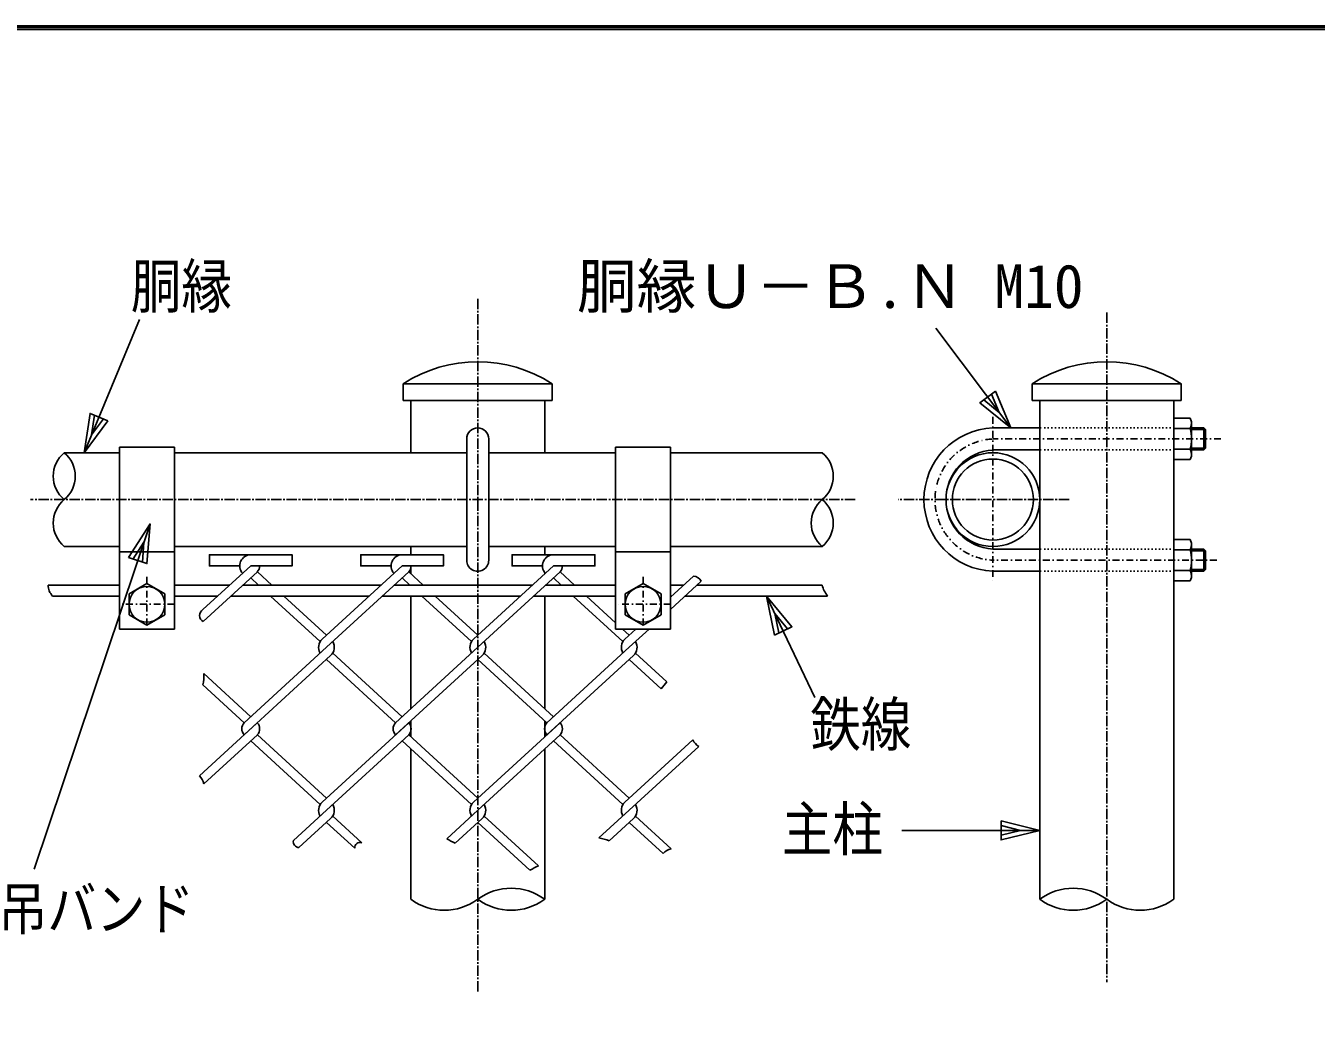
# Model space of a CAD drawing. Units: millimetres, scale not verified. Extents: x -2950 to 2950, y -2100 to 2100.
# Drawn here: x 952 to 1888, y 1235 to 1950 of the extents above; entities that cross this region are included whole.
import ezdxf
from ezdxf.enums import TextEntityAlignment as Align

# ---------------------------------------------------------------- set-up
doc = ezdxf.new("R2010")
doc.units = ezdxf.units.MM
doc.header["$LTSCALE"] = 10
for name, pattern in [('USER1', [1.125, 0.75, -0.125, 0.125, -0.125]), ('USER2', [0.26, 0.01, -0.25]), ('USER3', [1.01, 0.5, -0.25, 0.01, -0.25])]:
    doc.linetypes.add(name, pattern=pattern)
for name, color, linetype, lineweight in [('0-1_1', 7, 'Continuous', 25), ('0-2_0', 7, 'Continuous', 25), ('0-6_WAKU', 7, 'Continuous', 25)]:
    doc.layers.add(name, color=color, linetype=linetype, lineweight=lineweight)
doc.styles.add('ＭＳ ゴシック', font='')
doc.styles.get('ＭＳ ゴシック').set_extended_font_data('MS Gothic')

# ---------------------------------------------------------------- blocks, each defined once
blk = doc.blocks.new('C88')
at = {"layer": '0-1_1', "color": 4}
blk.add_line((15444.5, 18695.2), (15845.4, 19661.7), dxfattribs=at)
blk.add_lwpolyline([(15616.5, 18927), (15444.5, 18695.2), (15487.1, 18980.6)], close=True, dxfattribs=at)
blk.add_lwpolyline([(15584.1, 18940.4), (15498.2, 18824.5), (15519.5, 18967.2)], dxfattribs=at)
blk = doc.blocks.new('C89')
at = {"layer": '0-1_1', "color": 4}
blk.add_line((15923, 18178.6), (15082.5, 15673.6), dxfattribs=at)
blk.add_lwpolyline([(15767.5, 17935.4), (15923, 18178.6), (15900.3, 17890.9)], close=True, dxfattribs=at)
blk.add_lwpolyline([(15800.7, 17924.3), (15878.4, 18045.9), (15867.1, 17902)], dxfattribs=at)
blk = doc.blocks.new('C90')
at = {"layer": '0-1_1', "color": 4}
blk.add_line((22168.3, 18875.2), (21625.2, 19599.4), dxfattribs=at)
blk.add_lwpolyline([(22056.3, 19141.2), (22168.3, 18875.2), (21944.3, 19057.2)], close=True, dxfattribs=at)
blk.add_lwpolyline([(22028.3, 19120.2), (22084.3, 18987.2), (21972.3, 19078.2)], dxfattribs=at)
blk = doc.blocks.new('C91')
at = {"layer": '0-1_1', "color": 4}
blk.add_line((20396.8, 17655.2), (20745.9, 16919.9), dxfattribs=at)
blk.add_lwpolyline([(20453.7, 17372.2), (20396.8, 17655.2), (20580.1, 17432.2)], close=True, dxfattribs=at)
blk.add_lwpolyline([(20485.3, 17387.2), (20456.9, 17528.7), (20548.5, 17417.2)], dxfattribs=at)
blk = doc.blocks.new('C92')
at = {"layer": '0-1_1', "color": 4}
blk.add_line((22378.4, 15955.2), (21378.4, 15955.2), dxfattribs=at)
blk.add_lwpolyline([(22098.4, 16025.2), (22378.4, 15955.2), (22098.4, 15885.2)], close=True, dxfattribs=at)
blk.add_lwpolyline([(22098.4, 15990.2), (22238.4, 15955.2), (22098.4, 15920.2)], dxfattribs=at)

msp = doc.modelspace()

# ---------------------------------------------------------------- linework, layer by layer
at = {"layer": '0-1_1', "color": 4, "linetype": 'USER1'}
for p, q in [((1279.79, 1751.91), (1279.79, 1249.16)), ((1736.19, 1741.88), (1736.19, 1256.1)), ((1553.59, 1606.23), (955.26, 1606.23)), ((1708.89, 1606.23), (1584.89, 1606.23))]:
    msp.add_line(p, q, dxfattribs=at)
at = {"layer": '0-1_1'}
for p, q in [((1225.79, 1690.23), (1333.79, 1690.23)), ((1225.79, 1690.23), (1225.79, 1678.23)), ((1333.79, 1690.23), (1333.79, 1678.23)), ((1682.19, 1690.23), (1682.19, 1678.23)), ((1225.79, 1678.23), (1333.79, 1678.23)), ((1231.19, 1678.23), (1231.19, 1640.23)), ((1328.39, 1678.23), (1328.39, 1640.23)), ((1682.19, 1678.23), (1790.19, 1678.23)), ((1687.59, 1678.23), (1687.59, 1316.23)), ((1784.79, 1678.23), (1784.79, 1316.23)), ((1687.59, 1658.23), (1653.59, 1658.23)), ((1796.63, 1665.23), (1784.79, 1665.23)), ((1784.79, 1665.23), (1784.79, 1635.23)), ((1784.79, 1657.73), (1796.63, 1657.73)), ((1797.79, 1662.73), (1796.63, 1665.23)), ((1797.79, 1658.23), (1806.59, 1658.23)), ((1806.59, 1658.23), (1806.59, 1642.23)), ((1806.59, 1658.23), (1807.79, 1657.03)), ((1271.79, 1650.23), (1271.79, 1562.23)), ((1287.79, 1650.23), (1287.79, 1562.23)), ((1807.79, 1657.03), (1807.79, 1643.43)), ((1019.79, 1640.23), (979.79, 1640.23)), ((1019.79, 1644.23), (1019.79, 1512.23)), ((1019.79, 1644.23), (1059.79, 1644.23)), ((1059.79, 1644.23), (1059.79, 1512.23)), ((1271.79, 1640.23), (1059.79, 1640.23)), ((1379.79, 1640.23), (1287.79, 1640.23)), ((1379.79, 1644.23), (1379.79, 1512.23)), ((1379.79, 1644.23), (1419.79, 1644.23)), ((1419.79, 1644.23), (1419.79, 1512.23)), ((1529.79, 1640.23), (1419.79, 1640.23)), ((1687.59, 1642.23), (1653.59, 1642.23)), ((1784.79, 1642.74), (1796.63, 1642.74)), ((1797.79, 1642.23), (1806.59, 1642.23)), ((1807.79, 1643.43), (1806.59, 1642.23)), ((1796.63, 1577.23), (1784.79, 1577.23)), ((1784.79, 1577.23), (1784.79, 1547.23)), ((1797.79, 1574.73), (1796.63, 1577.23)), ((1019.79, 1572.23), (979.79, 1572.23)), ((1019.79, 1568.23), (1059.79, 1568.23)), ((1271.79, 1572.23), (1059.79, 1572.23)), ((1231.19, 1572.23), (1231.19, 1566.15)), ((1379.79, 1572.23), (1287.79, 1572.23)), ((1328.39, 1572.23), (1328.39, 1566.15)), ((1379.79, 1568.23), (1419.79, 1568.23)), ((1529.79, 1572.23), (1419.79, 1572.23)), ((1687.59, 1570.23), (1653.59, 1570.23)), ((1784.79, 1569.73), (1796.63, 1569.73)), ((1797.79, 1570.23), (1806.59, 1570.23)), ((1806.59, 1570.23), (1806.59, 1554.23)), ((1806.59, 1570.23), (1807.79, 1569.03)), ((1807.79, 1569.03), (1807.79, 1555.43)), ((1080.43, 1526.4), (1115.09, 1558.15)), ((1166.94, 1505.01), (1224.93, 1558.15)), ((1231.19, 1558.15), (1231.19, 1552.42)), ((1276.78, 1505.01), (1334.78, 1558.15)), ((1784.79, 1554.74), (1796.63, 1554.74)), ((1806.59, 1554.23), (1807.79, 1555.43)), ((1080.65, 1517.81), (1119.88, 1553.76)), ((1120.69, 1544.23), (1115.09, 1549.36)), ((1130.28, 1544.23), (1119.88, 1553.76)), ((1170.01, 1499.04), (1229.73, 1553.76)), ((1230.54, 1544.23), (1224.93, 1549.36)), ((1240.13, 1544.23), (1229.73, 1553.76)), ((1279.86, 1499.04), (1339.58, 1553.76)), ((1328.39, 1553.35), (1328.39, 1552.29)), ((1340.38, 1544.23), (1334.78, 1549.36)), ((1349.98, 1544.23), (1339.58, 1553.76)), ((1419.79, 1535.39), (1436.46, 1550.67)), ((1419.79, 1526.6), (1442.04, 1546.99)), ((1687.59, 1554.23), (1653.59, 1554.23)), ((1797.79, 1554.23), (1806.59, 1554.23)), ((1019.79, 1544.23), (968.09, 1544.23)), ((1019.79, 1536.23), (971.29, 1536.23)), ((1099.89, 1544.23), (1059.79, 1544.23)), ((1091.16, 1536.23), (1059.79, 1536.23)), ((1201.01, 1536.23), (1100.75, 1536.23)), ((1209.74, 1544.23), (1109.48, 1544.23)), ((1165.46, 1503.2), (1129.42, 1536.23)), ((1170.01, 1507.83), (1139.01, 1536.23)), ((1310.86, 1536.23), (1210.6, 1536.23)), ((1319.59, 1544.23), (1219.33, 1544.23)), ((1231.19, 1536.23), (1231.19, 1454.44)), ((1275.31, 1503.2), (1239.27, 1536.23)), ((1279.86, 1507.83), (1248.86, 1536.23)), ((1349.11, 1536.23), (1320.45, 1536.23)), ((1328.39, 1536.23), (1328.39, 1454.57)), ((1340.38, 1544.23), (1329.18, 1544.23)), ((1379.79, 1544.23), (1340.53, 1544.23)), ((1379.79, 1536.23), (1349.11, 1536.23)), ((1385.16, 1503.2), (1349.11, 1536.23)), ((1379.79, 1516.91), (1358.71, 1536.23)), ((1429.44, 1544.23), (1419.79, 1544.23)), ((1420.7, 1536.23), (1419.79, 1536.23)), ((1533.69, 1536.23), (1430.3, 1536.23)), ((1529.69, 1544.23), (1439.03, 1544.23)), ((1019.79, 1512.23), (1059.79, 1512.23)), ((1379.79, 1512.23), (1419.79, 1512.23)), ((1389.71, 1507.83), (1384.9, 1512.23)), ((1386.63, 1505.01), (1394.51, 1512.23)), ((1389.71, 1499.04), (1404.1, 1512.23)), ((1170.01, 1499.04), (1110.29, 1444.31)), ((1279.86, 1499.04), (1220.14, 1444.31)), ((1389.71, 1499.04), (1329.99, 1444.31)), ((1173.08, 1493.06), (1110.31, 1435.54)), ((1170.01, 1490.25), (1220.14, 1444.31)), ((1174.56, 1494.87), (1224.93, 1448.71)), ((1282.93, 1493.06), (1220.16, 1435.54)), ((1279.86, 1490.25), (1329.99, 1444.31)), ((1284.41, 1494.87), (1334.78, 1448.71)), ((1392.78, 1493.06), (1330.01, 1435.54)), ((1389.71, 1490.25), (1412.89, 1469)), ((1394.25, 1494.87), (1417.06, 1473.97)), ((1080.96, 1479.98), (1115.09, 1448.71)), ((1080.31, 1471.79), (1110.29, 1444.31)), ((1077.88, 1405.82), (1119.86, 1444.3)), ((1166.94, 1386.77), (1229.71, 1444.3)), ((1231.19, 1445.65), (1231.19, 1434.19)), ((1276.78, 1386.77), (1339.56, 1444.3)), ((1328.39, 1445.78), (1328.39, 1434.06)), ((1081.11, 1399.99), (1119.88, 1435.52)), ((1170.01, 1389.59), (1119.88, 1435.52)), ((1170.01, 1380.8), (1229.73, 1435.52)), ((1279.86, 1389.59), (1229.73, 1435.52)), ((1279.86, 1380.8), (1339.58, 1435.52)), ((1389.71, 1389.59), (1339.58, 1435.52)), ((1165.46, 1384.97), (1115.09, 1431.13)), ((1275.31, 1384.97), (1224.93, 1431.13)), ((1231.19, 1425.4), (1231.19, 1316.23)), ((1328.39, 1425.27), (1328.39, 1316.23)), ((1385.16, 1384.97), (1334.78, 1431.13)), ((1386.63, 1386.77), (1435.92, 1431.94)), ((1389.71, 1380.8), (1440.24, 1427.11)), ((1170.01, 1380.8), (1146.1, 1358.89)), ((1174.56, 1376.63), (1195.69, 1357.27)), ((1279.86, 1380.8), (1257.35, 1360.17)), ((1284.41, 1376.63), (1323.78, 1340.56)), ((1389.71, 1380.8), (1367.76, 1360.69)), ((1394.25, 1376.63), (1420.25, 1352.81)), ((1173.08, 1374.83), (1150.08, 1353.74)), ((1170.01, 1372.01), (1190.55, 1353.19)), ((1282.93, 1374.83), (1263.49, 1357.01)), ((1279.86, 1372.01), (1317.72, 1337.31)), ((1392.78, 1374.83), (1375.23, 1358.74)), ((1389.71, 1372.01), (1414.28, 1349.49))]:
    msp.add_line(p, q, dxfattribs=at)
at = {"layer": '0-1_1', "color": 4, "linetype": 'USER3'}
for p, q in [((1653.59, 1666.23), (1653.59, 1546.23)), ((1819.1, 1650.23), (1653.59, 1650.23)), ((1816.05, 1562.23), (1653.59, 1562.23)), ((1039.79, 1550.23), (1039.79, 1510.23)), ((1399.79, 1550.23), (1399.79, 1510.23)), ((1059.79, 1530.23), (1019.79, 1530.23)), ((1419.79, 1530.23), (1379.79, 1530.23))]:
    msp.add_line(p, q, dxfattribs=at)
at = {"layer": '0-1_1', "linetype": 'USER2'}
for p, q in [((1784.79, 1658.23), (1687.59, 1658.23)), ((1784.79, 1642.23), (1687.59, 1642.23)), ((1784.79, 1570.23), (1687.59, 1570.23)), ((1784.79, 1554.23), (1687.59, 1554.23))]:
    msp.add_line(p, q, dxfattribs=at)
at = {"layer": '0-1_1', "color": 4}
for p, q in [((1797.79, 1657.03), (1807.79, 1657.03)), ((1797.79, 1643.43), (1807.79, 1643.43)), ((1797.79, 1569.03), (1807.79, 1569.03)), ((1797.79, 1555.43), (1807.79, 1555.43))]:
    msp.add_line(p, q, dxfattribs=at)
at = {"layer": '0-1_1'}
for points in [[(1682.19, 1690.23), (1790.19, 1690.23), (1790.19, 1678.23)], [(1797.79, 1662.73), (1797.79, 1637.73), (1796.63, 1635.23), (1784.79, 1635.23)], [(1797.79, 1574.73), (1797.79, 1549.73), (1796.63, 1547.23), (1784.79, 1547.23)], [(1115.09, 1558.15), (1145.09, 1558.15), (1145.09, 1566.15), (1085.09, 1566.15), (1085.09, 1558.15), (1107.09, 1558.15)], [(1224.93, 1558.15), (1254.93, 1558.15), (1254.93, 1566.15), (1194.93, 1566.15), (1194.93, 1558.15), (1216.93, 1558.15)], [(1334.78, 1558.15), (1364.78, 1558.15), (1364.78, 1566.15), (1304.78, 1566.15), (1304.78, 1558.15), (1326.78, 1558.15)]]:
    msp.add_lwpolyline(points, dxfattribs=at)
for points in [[(1039.79, 1545.24), (1026.79, 1537.74), (1026.79, 1522.73), (1039.79, 1515.22), (1052.79, 1522.73), (1052.79, 1537.74)], [(1399.79, 1545.24), (1386.79, 1537.74), (1386.79, 1522.73), (1399.79, 1515.22), (1412.79, 1522.73), (1412.79, 1537.74)]]:
    msp.add_lwpolyline(points, close=True, dxfattribs=at)
for centre, radius in [((1653.59, 1606.23), 34), ((1653.59, 1606.23), 29.4), ((1039.79, 1530.23), 13), ((1399.79, 1530.23), 13)]:
    msp.add_circle(centre, radius, dxfattribs=at)
for centre, radius, start, end in [((1279.79, 1607.11), 99.12, 56.99119, 123.00881), ((1736.19, 1607.11), 99.12, 56.99119, 123.00881), ((1279.79, 1650.23), 8, 0, 179.99992), ((1655.59, 1606.23), 52, 92.20415, 267.79602), ((1786.36, 1662.73), 11.43, 334.02042, 0), ((1772.89, 1650.23), 24.9, 342.4809, 17.51953), ((1655.59, 1606.23), 36, 93.18465, 266.81534), ((1786.36, 1637.73), 11.43, 0, 25.97959), ((1786.36, 1574.73), 11.43, 334.02042, 0), ((1115.09, 1558.15), 8, 90, 222.49944), ((1224.93, 1558.15), 8, 90, 222.49944), ((1334.78, 1558.15), 8, 90, 222.49944), ((1772.89, 1562.23), 24.9, 342.4809, 17.51953), ((1115.09, 1558.15), 6.48, 317.50034, 0.00134), ((1224.93, 1558.15), 6.48, 317.50034, 0.00134), ((1279.79, 1562.23), 8, 179.99992, 0), ((1334.78, 1558.15), 6.48, 317.50034, 0.00134), ((1786.36, 1549.73), 11.43, 0, 25.97959), ((1172.41, 1499.04), 8.1, 132.49965, 210.96289), ((1167.61, 1499.04), 8.1, 312.49972, 30.96338), ((1282.26, 1499.04), 8.1, 132.49965, 210.96289), ((1277.46, 1499.04), 8.1, 312.49972, 30.96338), ((1392.1, 1499.04), 8.1, 132.49965, 210.96289), ((1387.31, 1499.04), 8.1, 312.50046, 30.96338), ((1115.09, 1439.92), 6.48, 137.49927, 222.50073), ((1115.09, 1439.92), 6.48, 317.50034, 42.50064), ((1224.93, 1439.92), 6.48, 137.49927, 222.50073), ((1224.93, 1439.92), 6.48, 317.50034, 42.50064), ((1334.78, 1439.92), 6.48, 137.49927, 222.50073), ((1334.78, 1439.92), 6.48, 317.50034, 42.50064), ((1172.41, 1380.8), 8.1, 132.49965, 210.96289), ((1282.26, 1380.8), 8.1, 132.49965, 210.96289), ((1392.1, 1380.8), 8.1, 132.49965, 210.96289), ((1167.61, 1380.8), 8.1, 312.49972, 30.96338), ((1277.46, 1380.8), 8.1, 312.49972, 30.96338), ((1387.31, 1380.8), 8.1, 312.50046, 30.96338)]:
    msp.add_arc(centre, radius, start, end, dxfattribs=at)
at = {"layer": '0-1_1', "color": 4, "linetype": 'USER3'}
msp.add_arc((1655.59, 1606.23), 44, 93.18471, 266.81549, dxfattribs=at)
at = {"layer": '0-1_1', "color": 4}
for centre, radius, start, end in [((993.85, 1623.23), 22.06, 129.59811, 230.40164), ((965.72, 1623.23), 22.06, 309.59845, 50.40183), ((1515.72, 1623.23), 22.06, 309.59845, 50.40183), ((993.85, 1589.23), 22.06, 129.59836, 230.40189), ((1543.85, 1589.23), 22.06, 129.59836, 230.40189), ((1515.72, 1589.23), 22.06, 309.59845, 50.40155), ((1435.9, 1543.74), 6.95, 27.90629, 85.40427), ((979.77, 1544.26), 11.68, 180.13562, 223.44576), ((1550.22, 1549.49), 21.19, 194.38356, 218.75253), ((1082.69, 1522.16), 4.8, 118.06312, 244.84357), ((1059.7, 1477.55), 21.4, 344.38525, 6.53146), ((1300.42, 1567.63), 149.59, 318.75189, 321.23639), ((1445.71, 1436.37), 10.75, 204.33786, 239.43012), ((1065.17, 1394.98), 16.7, 17.46577, 40.48211), ((1150.14, 1357.91), 4.16, 166.37213, 269.05716), ((1273.49, 1383.98), 28.76, 235.85553, 249.65012), ((1359.59, 1314.06), 47.34, 70.71212, 80.06107), ((1194.32, 1353.72), 3.8, 68.83228, 188.02585), ((1422.19, 1342.32), 10.68, 100.51066, 137.80038), ((1431.25, 1132.48), 234.2, 117.31704, 118.99714), ((1304.09, 1283.32), 40.91, 53.55527, 126.44436), ((1711.89, 1283.32), 40.91, 53.55557, 126.44465), ((1255.49, 1349.14), 40.91, 233.55548, 306.44443), ((1304.09, 1349.14), 40.91, 233.55563, 306.44473), ((1711.89, 1349.14), 40.91, 233.55534, 306.44443), ((1760.49, 1349.14), 40.91, 233.55563, 306.44473)]:
    msp.add_arc(centre, radius, start, end, dxfattribs=at)
at = {"layer": '0-6_WAKU'}
msp.add_line((-2698.73, 1948.67), (2798.61, 1948.67), dxfattribs=at)
msp.add_lwpolyline([(-2700.06, 1950), (2799.94, 1950), (2799.94, -1950), (-2700.06, -1950)], close=True, dxfattribs=at)
msp.add_lwpolyline([(-2697.39, -1947.33), (-2697.39, 1947.33), (2797.27, 1947.33)], dxfattribs=at)

# ---------------------------------------------------------------- block references
at = {"layer": '0-2_0', "xscale": 0.1, "yscale": 0.1}
for name in ['C88', 'C90', 'C89', 'C91', 'C92']:
    msp.add_blockref(name, (-550.25, -229.28), dxfattribs=at)

# ---------------------------------------------------------------- texts
at = {"layer": '0-1_1', "color": 4, "style": 'ＭＳ ゴシック', "width": 0.85}
for s, height, p in [('胴縁', 31.6, (1028.11, 1735.81)), ('鉄線', 31.6, (1521.17, 1417.94)), ('主柱', 31.6, (1500.48, 1341.92)), ('吊バンド', 30.65, (931.97, 1284.84))]:
    msp.add_text(s, height=height, dxfattribs=at).set_placement(p, align=Align.BOTTOM_LEFT)
at = {"layer": '0-1_1', "color": 4, "style": 'ＭＳ ゴシック'}
msp.add_text('胴縁Ｕ－Ｂ.Ｎ M10', height=31.73, dxfattribs=at).set_placement((1351.8, 1735.72), align=Align.BOTTOM_LEFT)

doc.saveas('drawing.dxf')
